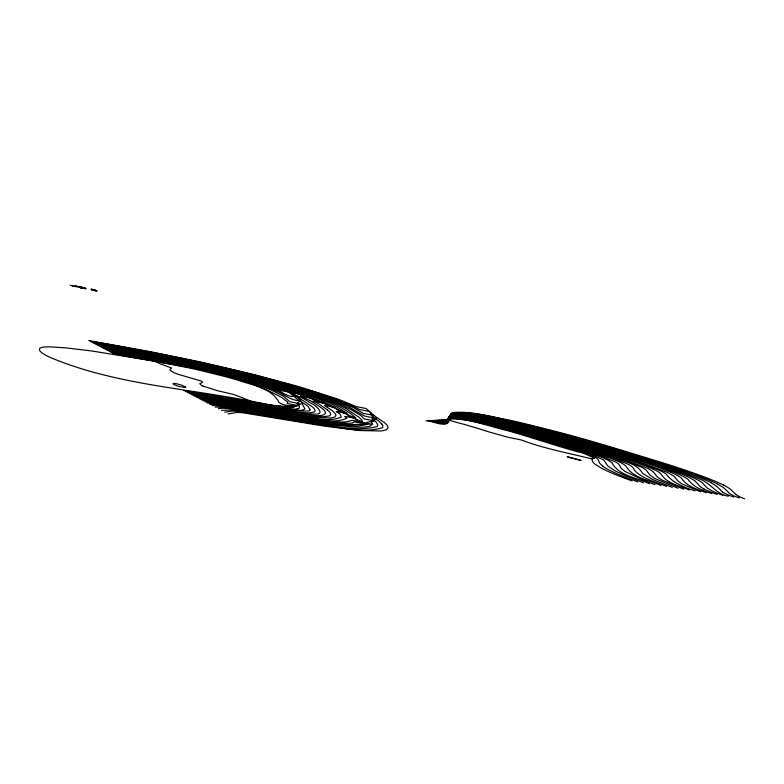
<?xml version="1.0" encoding="UTF-8"?>
<svg xmlns="http://www.w3.org/2000/svg" width="784" height="784" viewBox="0 0 784 784"><rect width="100%" height="100%" fill="white"/><g stroke="black" fill="none" stroke-linecap="round" stroke-linejoin="round"><path stroke-width="1.18" d="M450.839 417.941L450.516 414.883L451.966 413.433A137.2 11.221 13.1 0 1 453.936 412.903A94.07 7.693 13 0 1 461.227 412.747M309.984 409.689L308.563 407.102A521.164 50.774 10.9 0 0 307.122 405.661L296.744 398.742L288.963 392.167L278.614 390.138L249.675 380.632A325.821 33.506 11.7 0 0 243.207 378.848L235.063 376.643A81.35 7.507 12.1 0 0 230.163 375.369L221.921 373.302M448.046 422.135A31.203 2.724 12.7 0 0 448.154 421.988C445.753 414.56 458.513 416.01 463.471 417.372A37.201 3.116 12.9 0 1 471.262 418.636L472.272 418.813A31.625 2.646 12.9 0 1 479.955 420.322L486.256 421.684A105.164 9.124 12.9 0 1 490.196 422.556L494.39 423.527A20.502 1.705 12.9 0 1 498.967 424.663C537.501 434.699 585.04 447.801 626.543 463.54C629.954 464.912 633.394 466.921 634.677 470.557C643.125 479.181 655.826 481.807 666.616 486.452M454.25 418.254L448.007 418.744L446.958 420.224L447.125 422.684L447.978 422.184L447.801 418.685L449.849 417.392L455.808 417.274L464.912 418.421A32.262 2.715 12.9 0 1 476.231 420.508L493.244 424.35A56.203 4.782 12.9 0 1 503.191 426.888L519.753 431.376A45.874 3.891 12.9 0 1 523.781 432.543C539.676 436.316 567.038 445.292 591.606 452.995A218.187 20.374 12.8 0 1 596.34 454.544L615.95 462.05L618.615 463.942L621.242 468.362L624.848 471.36L644.37 480.582A182.858 15.66 13.8 0 0 655.13 484.63M448.556 421.361C447.252 418.391 449.438 414.785 452.789 414.981C475.418 415.167 497.438 422.047 519.341 427.025A108.515 9.281 12.9 0 1 531.581 430.269C565.627 440.294 602.112 448.899 632.815 459.591A138.719 10.829 13.5 0 0 634.844 460.267L667.547 472.468L673.946 476.182L678.307 481.307L681.953 483.944L700.602 491.823M692.87 473.771L670.771 466.166A280.211 25.774 12.9 0 0 659.765 462.629C626.328 452.437 594.184 442.137 566.352 434.983A42.013 3.391 13 0 0 562.951 434.042L548.908 430.289A107.3 8.938 12.9 0 0 528.945 425.173C504.249 420.195 479.357 411.767 453.907 412.658A142.276 11.613 13.1 0 0 452.231 413.129L450.369 415.05L450.643 418.107A46.403 3.949 12.7 0 1 450.653 418.215M669.644 468.45C640.94 458.405 621.898 452.838 593.419 444.665A349.713 33.232 12.7 0 0 584.305 442L546.634 431.386A120.511 10.202 12.9 0 0 526.368 426.075L496.997 419.244L473.036 414.814L457.542 413.286L453.093 413.58L450.682 414.55L457.778 413.932L468.969 415.001L507.277 422.478A77.116 6.419 12.9 0 1 527.289 427.407M643.546 482.797L626.004 475.976L614.489 470.567L607.796 465.99L603.964 460.11L594.684 455.896A95.942 8.555 13 0 0 591.675 454.828C554.778 442.352 518.616 431.661 476.701 421.576A30.106 2.548 12.9 0 0 458.209 418.284L451.515 417.813L448.085 418.519A141.532 11.985 13.2 0 0 447.772 418.774L447.791 422.458A55.958 4.9 12.7 0 1 447.752 422.625L444.195 422.752L431.837 420.381M451.231 413.629L450.398 414.844L450.82 414.275M450.281 418.715L450.428 414.795L449.712 416.402L450.085 418.93M447.223 419.607L447.39 423.086A41.121 3.616 12.7 0 1 446.684 423.654L446.321 423.674A15.288 1.343 12.8 0 1 440.314 423.105L427.897 420.645M450.261 415.118L449.232 416.569A136.749 11.407 13.1 0 1 450.712 415.883L450.526 414.942L450.075 415.892L455.112 415.177L464.549 415.941L494.038 421.429A53.194 4.43 12.9 0 1 504.994 423.977L537.363 432.552A45.727 3.636 13 0 0 542.646 434.022L546.722 435.11M451.398 414.726A153.135 12.662 13.2 0 0 450.094 415.422L449.526 416.686L449.898 419.215M655.12 468.499A150.459 13.397 13.1 0 0 633.884 460.825L624.652 457.787A145.118 12.867 13 0 0 622.604 457.141C598.633 449.849 582.12 443.244 555.582 436.325A211.161 18.963 12.8 0 0 538.833 431.641L526.299 428.27A81.448 6.84 12.9 0 0 508.061 423.664C489.196 420.312 469.89 413.021 450.575 415.265A150.332 12.456 13.2 0 0 449.987 415.628L449.33 417.059L449.712 419.509M429.877 420.508L441.98 422.89A12.319 1.078 12.8 0 0 445.626 423.321A15.327 1.343 12.8 0 0 446.949 423.262L447.252 423.184A33.918 2.979 12.7 0 0 447.517 422.978C446.566 419.959 447.703 416.931 451.878 417.48M594.448 458.238L585.785 454.171A137.102 12.417 12.9 0 0 581.865 452.721C567.91 449.732 531.719 437.482 509.531 431.161C489.285 426.663 468.313 417.637 447.497 419.175M594.419 458.258A10.986 0.96 13.2 0 1 594.252 458.287L593.292 458.424A63.857 5.576 13.4 0 0 592.273 458.758C590.724 463.04 598.3 465.882 600.916 467.852A199.146 17.17 13.7 0 0 614.744 474.31L631.894 480.955M200.096 383.67L202.488 382.269L202.115 381.494A11.25 1.068 12.1 0 0 200.675 380.867L179.105 374.576A34.584 3.214 12.1 0 1 173.538 372.498L170.255 370.283A83.898 7.742 12.3 0 1 170.128 369.235L171.647 367.98L164.14 365.256A45.668 4.077 12.1 0 1 160.887 364.099L154.742 361.287M450.467 418.489A34.192 2.911 12.7 0 0 450.457 418.411C450.437 413.57 447.233 418.578 448.762 421.008A26.274 2.274 12.7 0 1 448.742 421.116A5.89 0.51 12.8 0 1 447.056 420.871M451.555 413.335L452.574 412.776A147.804 12.034 13.2 0 1 453.652 412.453C472.674 411.051 491.47 416.921 510.041 420.253A70.501 5.733 12.9 0 1 522.546 423.125L549.202 429.779A38.798 3.107 13 0 1 553.083 430.798C587.275 439.363 627.553 451.986 667.86 464.422A273.508 25.019 13 0 1 678.121 467.754L689.077 471.449M448.007 422.164L435.728 420.116M74.098 286.033L77.449 286.954M448.174 421.861L437.648 419.979M451.417 414.726C487.05 414.373 521.634 427.505 555.974 435.796A308.837 29.008 12.7 0 1 562.618 437.688C598.192 448.546 631.375 456.817 663.979 469.547A127.42 11.201 13.1 0 1 670.83 472.35M450.741 415.883L460.159 415.814L478.475 418.646A37.926 3.146 12.9 0 1 485.972 420.146L499.32 423.144A69.874 5.89 12.9 0 1 504.582 424.409C550.731 435.541 584.031 445.39 628.797 459.992M465.549 418.088A39.837 3.352 12.9 0 0 455.259 416.882L448.605 417.686A170.892 14.357 13.2 0 0 448.252 418.029L448.174 421.743M297.116 408.954L298.155 408.729A71.148 6.948 12.2 0 0 299.174 408.19C300.782 403.564 293.196 405.838 300.38 400.8C292.55 400.604 287.209 396.861 280.682 393.176A150.773 14.279 12 0 0 272.881 389.687L268.589 388.002M228.036 413.883L237.405 412.423L243.618 412.894L324.537 426.163L359.415 430.514L381.249 430.994L386.365 429.838L388.149 427.731L387.384 425.643L384.719 422.811L375.859 416.853L365.932 408.454L356.24 406.641L338.884 399.438L300.37 387.061L254.3 374.634L201.733 362.257L150.773 351.751L88.788 340.54M224.753 412.149L232.554 411.032L240.492 411.688L309.758 423.135A177.537 17.072 12.2 0 0 314.345 423.87C336.561 425.702 360.532 434.189 382.327 427.79A197.597 19.345 12.1 0 0 381.71 423.948M221.49 410.434C249.077 408.111 276.291 419.567 303.614 421.439C327.663 423.693 353.359 432.768 377.084 426.555A169.256 16.572 12.2 0 0 377.584 424.556L376.124 421.988L371.988 418.783L373.674 416.098L373.321 415.265L363.433 413.413L353.378 407.592L340.962 402.153A140.953 13.103 12.2 0 0 336.689 400.418M218.266 408.729L220.294 408.435M96.902 290.805L95.717 290.688A23.569 1.382 11.9 0 1 95.472 290.717L93.659 290.247M84.515 288.551L84.447 288.551A23.961 1.411 11.9 0 0 84.692 288.581L84.878 288.561M215.071 407.053C244.157 407.533 272.577 416.333 301.35 419.724A154.115 14.857 12.2 0 0 313.953 421.714L339.051 424.957L357.347 425.957L364.795 425.046L366.99 424.085L366.491 422.468L374.37 420.832L364.197 418.911L361.336 415.912A49.804 4.733 12.5 0 0 360.179 415.069L353.878 411.316A297.038 28.724 11.7 0 0 351.046 409.63L339.472 403.75A265.345 25.441 11.8 0 0 336.385 402.368C259.367 372.714 177.517 357.876 96.412 344.558M454.818 413.08C482.209 413.472 508.836 421.821 535.354 427.839M95.815 290.668L96.775 290.805L95.726 290.482M92.62 289.815L91.16 289.414L92.061 289.58M94.521 290.452L94.599 290.462A10.917 0.647 11.9 0 0 94.648 290.452L94.002 290.237L96.804 290.658M457.219 413.599C492.47 416.343 526.593 426.849 560.629 435.855A332.661 31.419 12.7 0 1 574.143 439.706L620.869 453.554A266.148 24.549 12.9 0 1 625.309 454.916L634.717 457.787A41.238 3.44 13.2 0 1 637.412 458.63C651.2 462.462 662.774 466.637 679.542 473.242A204.869 18.395 13 0 1 682.756 474.575L685.657 475.839A129.625 11.368 13.2 0 1 689.205 477.525L689.812 477.828A154.389 13.632 13.1 0 1 695.516 481.396L699.632 486.021A190.002 15.915 14 0 0 700.249 486.57L700.533 486.795A129.85 11.035 13.8 0 0 702.65 488.236L703.895 488.942M75.333 286.532L76.136 286.64M81.761 287.375C78.821 286.434 87.377 289.041 84.731 288.149M209.681 404.211L241.413 408.219A195.02 22.354 12.6 0 1 246.294 409.023L323.341 421.537L346.685 423.321L352.222 423.154L354.025 421.88L365.256 423.703L355.603 419.44L355.818 417.872L351.261 414.079A316.756 30.978 11.7 0 0 349.958 413.129L341.02 407.504A384.121 37.426 11.5 0 0 335.817 404.711A292.452 28.185 11.7 0 0 328.584 401.251M85.858 288.522L85.005 288.414L85.926 288.718M85.025 288.551L79.292 286.934M79.194 287.062L78.733 286.885L79.282 287.081M461.315 412.776L467.166 413.295A55.213 4.488 12.9 0 1 499.692 418.901M282.054 406.465L298.39 405.642L287.179 403.525L287.914 402.368L285.543 400.399A153.987 14.328 12.8 0 1 284.396 399.556L283.122 398.527A210.514 20.306 11.8 0 0 281.975 397.674C230.819 369.333 170.05 365.462 113.709 353.662M70.109 285.2L73.265 286.101L71.442 285.454M81.046 287.571L81.213 287.659M226.076 408.395L226.733 408.454M330.838 421.498L334.572 421.782A81.83 8.065 12.3 0 0 339.933 422.008L344.127 421.959A238.267 22.716 11.9 0 0 346.116 421.87L352.31 420.381L362.806 422.174L348.429 415.873L346.949 413.374L339.864 408.758A361.15 35.143 11.5 0 0 335.513 406.161L334.111 405.387A332.044 32.173 11.6 0 0 327.251 401.898L324.282 400.526A238.395 22.785 11.9 0 0 321.528 399.311C267.922 378.515 211.229 366.471 154.879 355.907A200.586 19.345 12.1 0 0 145.128 354.084L142.482 353.594M448.203 421.527L439.559 419.852M76.009 285.974L81.183 287.258M93.717 290.413L93.933 290.315M201.008 399.644L224.979 402.898L311.963 417.019L330.495 418.019L334.856 417.088L335.944 415.148A132.516 12.926 12.2 0 0 335.503 414.109L332.681 410.914L324.576 405.534L334.151 407.278L311.091 398.537L300.517 393.754L282.74 387.6L255.466 379.603L224.518 371.685L154.987 356.789M96.393 290.541L95.746 290.482L96.403 290.688M95.775 290.531L93.717 289.786L96.177 290.629M80.076 287.062L79.429 286.964M199.146 398.605L227.644 402.653L281.74 411.884A129.752 12.417 12.2 0 0 291.217 413.423L310.278 416.01L323.39 416.823L329.741 415.824L330.76 414.569L330.358 413.08A286.709 28.077 11.7 0 0 327.261 409.826M91.189 289.208L94.256 289.874M195.098 396.528L227.527 401.32A273.381 31.909 12.7 0 1 233.906 402.388C261.17 406.073 288.169 413.746 315.805 414.158C325.644 414.246 315.766 405.25 311.767 403.691A243.001 23.53 11.8 0 0 309.974 402.574L303.369 398.517L287.512 391.667L296.538 393.196L228.085 373.909A115.571 10.79 12.1 0 0 216.717 371.136L162.984 359.631L106.928 350.095M325.399 422.576L328.849 423.007A92.532 9.134 12.3 0 0 335.415 423.723L348.488 424.624L371.371 424.115L360.836 422.125L362.149 420.381L359.866 418.127A201.174 19.6 12 0 0 358.974 417.235L345.773 408.425M189.434 393.548L285.67 409.199L299.37 410.395L303.173 409.993L304.633 409.072A150.195 14.641 12 0 0 304.839 408.523C301.291 403.799 300.605 394.852 292.05 396.508C285.552 395.881 280.613 390.559 274.106 389.197C236.533 375.742 197.274 367.618 158.162 360.062A191.306 18.728 12.2 0 0 153.468 359.199L109.623 351.516M80.889 287.189L80.233 287.013M187.582 392.568L282.162 408.023M93.766 289.806L94.335 289.943M185.749 391.608L279.535 406.965A36.681 3.597 12.3 0 0 288.189 407.817M183.936 390.657L261.199 403.437A97.726 9.3 12.2 0 0 271.293 405.103M461.08 418.254L481.68 422.164L506.993 428.515A132.124 11.74 12.8 0 1 520.292 432.229C542.058 438.736 550.897 440.206 572.82 447.968A14.906 1.254 13.2 0 0 575.368 448.713C587.402 453.368 601.318 455.092 611.941 462.717C618.939 475.976 636.971 477.544 649.348 483.718M82.065 288.061L81.183 287.846L82.467 288.149M85.103 288.59L85.613 288.6M240.825 410.228L317.843 423.007L352.526 427.025L363.11 427.251L370.058 426.3L372.674 423.928L371.253 422.125L376.653 418.382L364.776 416.147L348.076 406.504A265.149 25.402 11.8 0 0 339.609 402.633C276.193 377.957 208.985 364.717 142.443 351.428M271.274 405.083L275.39 405.7A39.543 3.861 12.3 0 0 280.025 406.269M84.505 288.179L85.044 288.473L82.594 287.846A11.633 0.686 11.9 0 1 81.82 287.62L80.556 287.405L81.115 287.64M80.948 287.62L81.448 287.904M465.588 418.097L469.675 418.783A25.362 2.117 12.9 0 1 472.389 419.293L477.407 420.283A100.244 8.683 13 0 1 481.631 421.165C517.234 428.495 550.437 439.775 588.686 451.241A235.357 22.089 12.8 0 1 593.439 452.74C604.248 456.915 616.645 458.777 625.955 465.97C632.678 478.269 649.26 479.867 660.883 485.541M80.938 287.493L80.644 287.718M91.512 289.267L92.561 289.463M110.975 352.232L147.97 358.66A262.65 26.725 12.2 0 1 154.811 359.895L182.535 365.256A95.246 8.889 12.1 0 1 268.324 387.962M112.347 352.947L157.535 360.856A171.823 16.729 12.1 0 1 162.082 361.698L171.167 363.423A91.552 8.546 12.1 0 1 248.077 381.857M91.307 341.863L142.09 350.938M92.581 342.539C171.559 355.652 250.498 371.234 326.575 396.665A215.326 20.404 12 0 1 333.925 399.36L336.689 400.418M93.845 343.206L154.174 354.064M95.129 343.882L130.477 350.095M97.706 345.234L150.557 354.221M99.009 345.92C176.557 358.749 255.055 372.331 328.565 401.241M100.313 346.606L154.379 356.24M101.626 347.302L155.849 356.524L184.74 362.286L225.821 371.557L261.983 380.887L285.954 387.972L304.035 394.225L346.263 413.276L336.199 411.522L338.404 412.972A48.432 4.675 12.4 0 1 339.893 414.001L341.167 416.529A109.015 10.653 12.2 0 1 341.118 417.196C327.104 423.125 309.063 415.951 294.206 415.226A147.412 14.073 12.2 0 1 284.827 413.687L233.338 404.897L206.172 401.045A74.588 8.046 12.3 0 0 203.066 400.722M102.939 347.988L172 360.522L229.683 373.4A139.454 13.112 12.1 0 1 241.423 376.369L281.113 387.737L321.391 402.065L324.115 403.329L313.051 400.977L318.03 403.309L327.31 409.836M104.262 348.694L134.799 354.005A332.837 34.663 12.3 0 1 146.579 356.122L205.937 368.186L260.112 381.955L309.827 397.664L300.488 396.057L310.915 400.987L316.55 404.632A300.831 29.312 11.6 0 1 318.471 405.896C333.386 415.138 321.215 416.588 311.581 415.255C277.056 411.776 243.187 403.74 208.828 399.095A112.906 12.289 12.4 0 0 197.019 397.547M105.595 349.39L154.399 358.004M108.27 350.801L169.099 361.689A109.407 10.231 12.1 0 1 191.737 366.334A106.987 9.996 12.1 0 1 221.911 373.302M90.052 341.207C167.266 354.427 244.324 369.93 319.147 393.431A190.502 17.914 12.1 0 1 329.613 396.969L333.043 398.184A143.462 13.299 12.2 0 1 338.316 400.154L348.635 404.181A48.686 4.439 12.4 0 1 350.83 405.152L359.376 409.473L369.489 411.502L373.253 417.588L378.3 420.616L381.788 423.968M131.908 351.232L142.12 353.084M155.154 358.602L171.931 361.806M93.727 290.335L92.796 290.002M151.126 354.76L167.805 357.994M155.056 354.652C215.345 367.039 276.321 379.152 333.572 402.29M447.066 420.881L441.461 419.724M79.978 287.16L80.723 287.316M74.294 286.14L76.107 286.601M85.172 288.267L83.761 287.953L84.78 288.394M80.772 287.62L82.673 287.963M92.159 289.815L94.247 290.286L93.698 290.109M81.193 287.806L82.928 288.14M82.643 288.081L81.957 287.806M79.958 287.248L80.644 287.424L79.703 287.189M91.522 289.649L91.65 289.668M270.206 404.975L259.514 402.8A98.98 10.388 12.4 0 0 250.743 401.104C184.211 388.09 115.199 384.317 51.94 358.151A124.999 12.054 12 0 1 45.903 355.358L41.738 352.81L39.504 350.468L39.592 348.41L41.846 347.41A99.842 9.565 11.9 0 1 50.147 346.861L66.15 347.9L91.767 350.977L148.098 360.111A400.281 43.894 12.4 0 1 155.634 361.444L188.503 367.804A66.473 6.154 12.1 0 1 200.9 370.567L220.833 375.497A101.518 9.565 12.1 0 1 237.14 379.946C251.331 384.993 269.382 387.08 278.222 400.83C278.261 405.671 296.871 406.161 291.844 406.798A82.79 8.026 12.2 0 1 289.325 406.994L271.803 405.299A17.219 1.695 12.3 0 1 270.529 405.034M499.741 418.93L525.064 424.722A93.913 7.791 12.9 0 1 536.922 427.701L539.47 428.358A154.556 13.23 12.9 0 1 547.056 430.347A119.913 10.084 12.9 0 1 556.807 432.974L570.801 436.845A75.989 6.262 13 0 1 577.004 438.589C603.023 445.508 625.691 452.799 654.121 461.609A251.772 22.932 13 0 1 665.969 465.422M425.918 420.783C431.386 420.342 443.283 427.074 447.125 422.684M443.342 419.597L448.389 420.636A8.075 0.696 12.8 0 0 448.958 420.743C448.095 418.411 449.428 414.56 449.428 419.322M92.728 289.502L93.051 289.57A9.967 0.588 11.9 0 1 93.57 289.688L94.305 290.296M81.369 287.248L83.3 287.718M449.124 419.264L448.82 417.49L449.712 416.49L456.425 415.892L469.498 417.47L487.962 421.067A54.694 4.596 12.9 0 1 492.107 421.978L505.347 425.193A34.28 2.744 12.9 0 0 510.443 426.467C539.911 433.464 570.203 443.646 602.092 453.054A243.648 22.756 12.9 0 1 612.069 456.219L641.273 467.009L646.104 469.92L649.985 475.094L654.581 478.367L678.023 488.256M445.214 419.469L449.134 420.283L448.909 419.224M433.787 420.244L441.372 421.802A10.604 0.921 12.8 0 0 447.478 422.694M81.311 287.875L80.566 287.542M91.659 289.59L92.571 289.727M489.079 425.016L475.222 421.763A29.518 2.499 12.9 0 0 454.308 418.274M527.318 427.407C576.75 441.216 627.229 454.299 673.74 472.184A122.765 10.751 13.2 0 1 677.229 473.644L680.551 475.143A141.257 12.446 13.1 0 1 688.117 479.504C693.605 487.403 703.042 490.559 711.764 493.587M93.335 290.149L92.247 289.845M550.015 436.11C558.365 439.638 588.186 447.674 606.355 453.603A245.48 22.873 12.9 0 1 618.507 457.464L647.79 468.352L652.994 471.429L657.159 476.731L661.48 479.798L683.697 489.147M592.008 458.973C568.527 453.025 544.762 448.82 521.919 440.177A6.948 0.608 13 0 0 519.743 439.648L511.952 438.06A16.533 1.431 13 0 1 506.052 436.737L488.432 431.768A107.731 8.938 13.1 0 1 478.946 428.701L463.589 424.203A25.97 2.205 12.9 0 1 460.061 423.321L447.105 419.734M505.396 429.367L549.29 442.254A168.276 13.181 13.3 0 0 553.181 443.43C569.625 448.556 574.554 449.095 591.528 455.857A68.355 6.037 13.1 0 1 592.949 456.435L593.811 456.798M81.36 287.483L81.673 287.581A8.712 0.51 11.9 0 0 82.124 287.718L83.937 288.257A9.878 0.588 11.9 0 0 83.614 288.179M665.979 465.422L687.176 472.723M728.375 496.213C716.645 494.528 710.961 483.532 700.612 479.426C653.758 460.179 615.695 450.526 573.114 438.138A237.091 21.237 12.8 0 0 558.306 433.983M722.858 495.341L713.126 491.539L707.482 488.226A183.397 15.357 14 0 1 706.864 487.697L702.552 483.022A166.12 14.68 13.1 0 0 700.69 481.641L697.544 479.798A160.318 14.161 13.1 0 0 688.038 475.408L687.529 475.192M706.198 492.705C697.407 489.304 687.127 486.756 681.678 478.407A140.777 12.426 13.1 0 0 670.957 472.38M694.987 490.931C684.275 487.266 672.946 483.326 666.086 473.948A118.551 10.437 13.1 0 0 659.658 470.488L654.993 468.469M689.352 490.049C679.503 485.727 666.821 483.65 660.814 473.791A119.227 10.506 13.1 0 0 653.229 469.136M672.329 487.354L652.357 479.347L642.87 473.497A242.815 20.423 13.9 0 1 642.282 472.85C635.265 461.335 619.203 460.904 607.845 455.7A243.491 22.805 12.8 0 0 596.34 452.045L564.362 442.313A279.241 26.431 12.7 0 0 559.443 440.863C527.632 431.504 503.328 423.968 470.812 418.127A36.936 3.087 12.9 0 0 465.471 417.255C461.1 417.637 448.34 412.492 449.291 419.812A23.04 1.95 12.8 0 1 447.076 419.342M313.776 397.125L307.24 394.558A142.188 13.299 12.1 0 0 169.373 358.7M648.672 467.215L653.072 469.106M250.949 401.143L234.102 394.607L221.304 391.579A12.75 1.245 12.2 0 1 217.903 390.834L203.076 386.11M75.783 285.846L75.48 285.788M76.362 286.444L75.921 286.327M723.554 485.1L727.846 487.452A185.681 16.415 13.1 0 1 730.659 489.363L735.853 494.41M716.89 483.689L722.985 487.285A202.674 17.993 13.1 0 1 724.249 488.295L729.62 493.518A90.14 7.683 13.8 0 0 731.893 494.9L732.599 495.263A38.857 3.361 13.7 0 0 739.263 497.938M735.931 494.43A98.51 8.359 13.8 0 0 738.763 496.331L739.145 496.517M710.853 482.601L716.527 486.129L722.427 491.901M602.876 466.235L599.907 463.481L597.927 459.404A65.219 5.743 13.1 0 0 595.291 457.444M450.653 415.843L451.016 417.666M451.976 417.509A39.955 3.381 12.9 0 1 460.972 418.225M489.128 425.016A78.841 6.86 12.9 0 1 505.308 429.358M593.821 456.798A38.681 3.381 13.1 0 1 595.125 457.415M637.774 481.886A196.549 16.905 13.7 0 1 602.602 466.176M669.624 468.45A177.88 15.807 13.1 0 1 687.539 475.192M688.881 471.419A207.75 18.502 13.1 0 1 723.779 485.149M744.633 498.791A32.056 2.773 13.7 0 1 739.067 496.497M692.723 473.742A190.688 16.925 13.1 0 1 716.988 483.708M450.79 414.471A151.204 12.387 13.2 0 1 454.632 413.031M535.394 427.839A155.712 13.377 12.9 0 1 558.237 433.973M687.029 472.703A181.77 16.111 13.1 0 1 710.961 482.63M722.446 491.901A96.853 8.252 13.8 0 0 724.837 493.381L725.621 493.783A47.579 4.116 13.7 0 0 733.795 497.076M628.719 459.983A143.501 12.769 13.1 0 1 648.819 467.235M450.78 414.912A116.983 9.633 13.1 0 1 456.905 413.511M717.272 494.459A74.813 6.458 13.7 0 1 703.738 488.912M203.036 386.1A43.855 4.234 12.3 0 1 200.145 383.68M226.517 408.386A61.73 6.713 12.4 0 1 240.923 410.267M220.353 408.454A36.064 3.881 12.3 0 1 225.988 408.376M333.67 402.31A342.706 33.232 11.6 0 1 345.695 408.415M325.497 422.615A135.632 13.152 12.3 0 1 299.194 418.695L222.058 406.181A45.57 4.91 12.3 0 0 212.15 405.524M330.956 421.527A104.115 10.182 12.3 0 1 304.055 418.107L297.126 417.029A160.583 15.317 12.2 0 1 292.501 416.265L215.688 403.789A59.682 6.429 12.3 0 0 207.358 402.986M297.165 408.974A43.277 4.243 12.3 0 1 282.269 408.052M282.054 406.465A22.893 2.254 12.3 0 1 280.025 406.269M247.95 381.847A91.865 8.575 12.1 0 1 261.395 386.228L271.754 390.314L283.308 396.106L289.737 401.663L301.027 404.025L293.696 407.033A12.564 1.235 12.4 0 1 293.657 407.288L293.049 407.523A60.26 5.89 12.2 0 1 292.02 407.709L290.305 407.847A35.349 3.469 12.3 0 1 288.169 407.817M309.964 409.689A113.21 11.054 12.1 0 1 309.102 410.953C273.371 412.188 238.179 399.566 202.644 396.096A138.846 15.17 12.4 0 0 191.296 394.528M171.931 361.806A110.152 10.28 12.1 0 1 205.398 368.931L223.871 373.321A119.55 11.211 12.1 0 1 232.917 375.605L242.197 378.035A94.227 8.732 12.1 0 1 247.626 379.515L256.554 382.053A294.431 29.635 11.7 0 1 261.787 383.582L277.369 388.913L289.472 391.461L312.297 406.837A271.509 26.538 11.7 0 1 314.521 409.179L315.178 410.747L314.57 411.943L309.17 412.952L297.812 412.208L280.76 409.797A123.294 11.74 12.2 0 1 275.635 408.954L207.75 397.547A134.799 14.739 12.4 0 0 193.168 395.518M313.796 397.125A228.124 21.776 11.9 0 1 324.605 402.006L336.199 408.395L338.09 410.267A21.158 1.989 12.6 0 0 338.835 410.924L355.299 418.088L344.646 416.431L346.548 417.901A18.992 1.852 12.5 0 1 346.704 418.235C331.936 425.065 312.757 417.039 296.979 416.333A150.842 14.416 12.2 0 1 287.267 414.746L211.366 402.466A67.708 7.301 12.3 0 0 205.173 401.839M185.7 387.247L183.652 387.237A5.988 0.598 12.1 0 1 180.849 386.747C179.34 386.953 169.207 383.043 174.518 383.435A5.958 0.588 12.1 0 1 177.292 383.925L181.986 385.228L185.7 387.247M580.895 460.531L568.292 457.209A6.87 0.617 13.2 0 1 567.195 456.69L579.699 459.904A6.899 0.617 13.2 0 1 580.817 460.433L580.895 460.531M448.428 421.527A18.796 1.627 12.8 0 0 448.487 421.488M448.526 421.429A18.796 1.627 12.8 0 0 448.536 421.351"/></g></svg>
